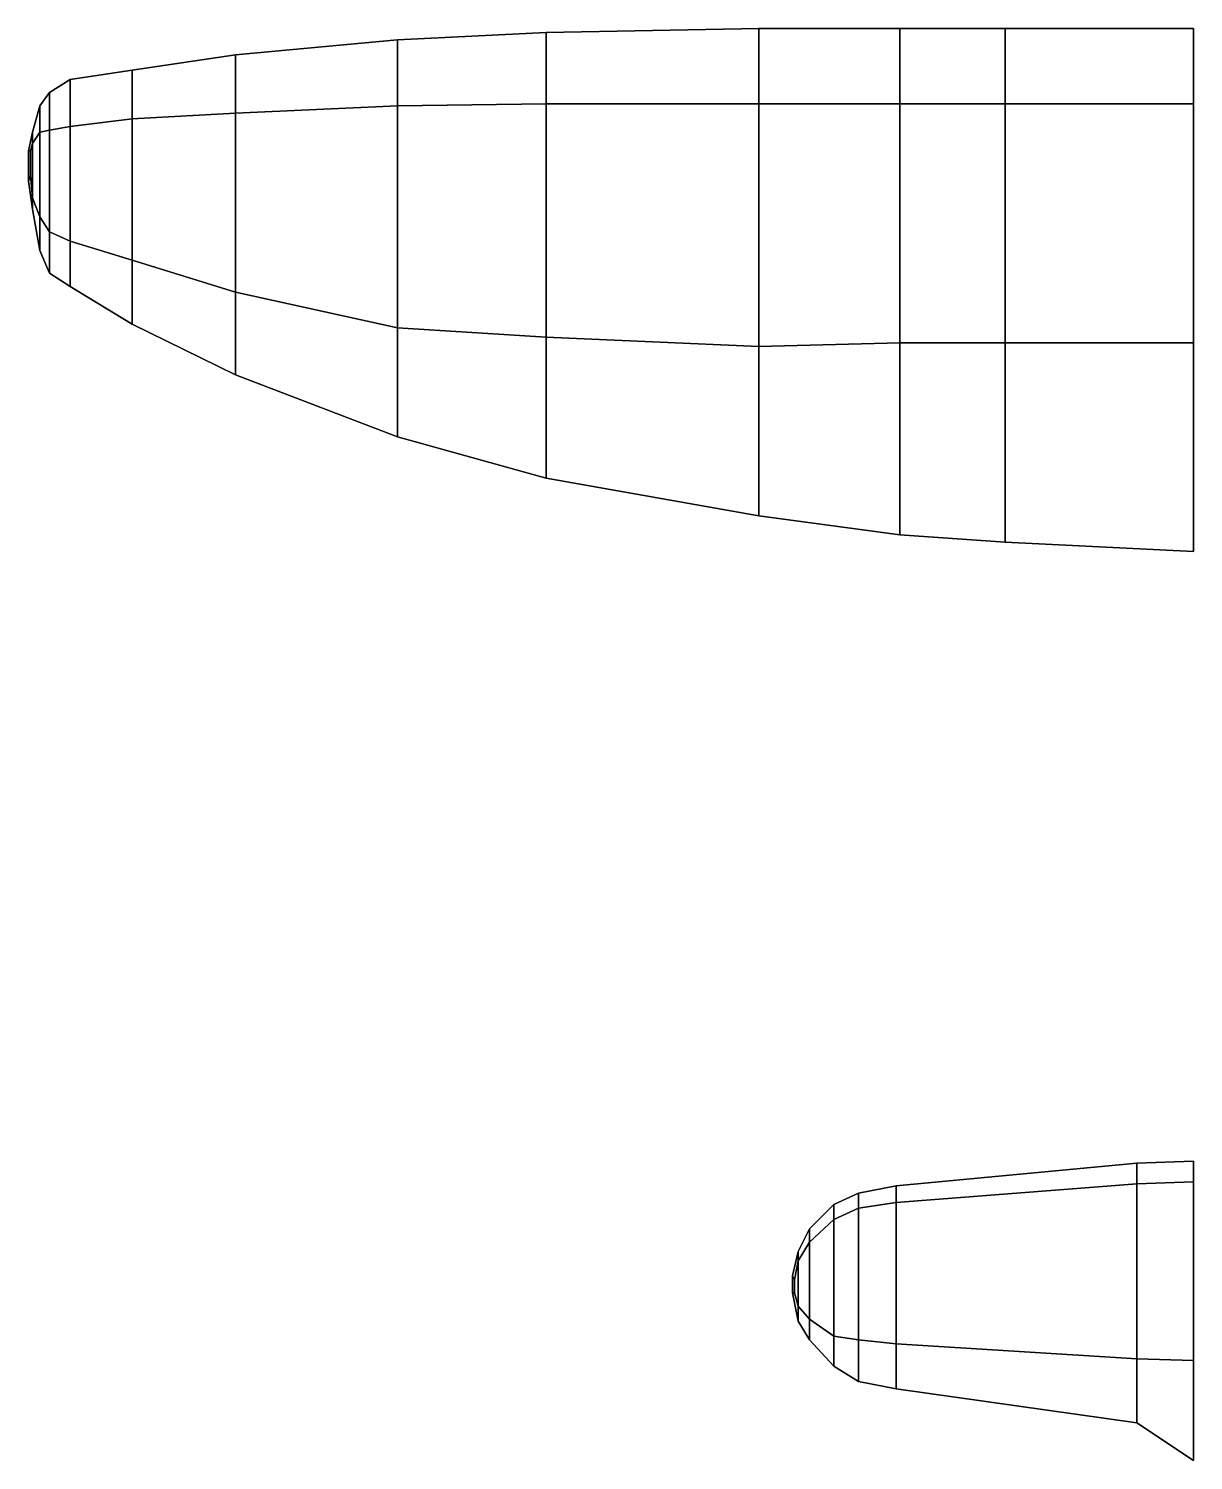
# Model space of a CAD drawing. Extents: x -6.19 to 0, y -4.51 to 3.1.
import ezdxf

# ---------------------------------------------------------------- set-up
doc = ezdxf.new("R2010")
doc.units = 0
doc.layers.add('WING1', color=5, linetype='CONTINUOUS')

msp = doc.modelspace()

# ---------------------------------------------------------------- linework, layer by layer
at = {"layer": 'WING1'}
for points in [[(-4.23, 2.69, 2.05), (-3.44, 2.7, 2.02), (-3.44, 3.08, 1.84), (-4.23, 3.04, 1.91)], [(-4.23, 3.04, 1.91), (-3.44, 3.08, 1.84), (-3.44, 2.7, 1.68), (-4.23, 2.69, 1.78)], [(-3.44, 2.7, 2.02), (-2.31, 2.7, 1.96), (-2.31, 3.1, 1.74), (-3.44, 3.08, 1.84)], [(-3.44, 3.08, 1.84), (-2.31, 3.1, 1.74), (-2.31, 2.7, 1.55), (-3.44, 2.7, 1.68)], [(-2.31, 2.7, 1.96), (-1.56, 2.7, 1.98), (-1.56, 3.1, 1.75), (-2.31, 3.1, 1.74)], [(-2.31, 3.1, 1.74), (-1.56, 3.1, 1.75), (-1.56, 2.7, 1.55), (-2.31, 2.7, 1.55)], [(-1.56, 2.7, 1.98), (-1, 2.7, 2), (-1, 3.1, 1.75), (-1.56, 3.1, 1.75)], [(-1.56, 3.1, 1.75), (-1, 3.1, 1.75), (-1, 2.7, 1.54), (-1.56, 2.7, 1.55)], [(-1, 3.1, 1.75), (0, 3.1, 1.75), (0, 2.7, 1.52), (-1, 2.7, 1.54)], [(-1, 2.7, 2), (0, 2.7, 2.02), (0, 3.1, 1.75), (-1, 3.1, 1.75)], [(-5.09, 2.65, 2.1), (-4.23, 2.69, 2.05), (-4.23, 3.04, 1.91), (-5.09, 2.96, 1.99)], [(-5.09, 2.96, 1.99), (-4.23, 3.04, 1.91), (-4.23, 2.69, 1.78), (-5.09, 2.65, 1.89)], [(-5.64, 2.62, 2.12), (-5.09, 2.65, 2.1), (-5.09, 2.96, 1.99), (-5.64, 2.88, 2.04)], [(-5.64, 2.88, 2.04), (-5.09, 2.96, 1.99), (-5.09, 2.65, 1.89), (-5.64, 2.62, 1.95)], [(-6.08, 2.56, 2.14), (-5.97, 2.58, 2.14), (-5.97, 2.83, 2.07), (-6.08, 2.76, 2.08)], [(-6.08, 2.76, 2.08), (-5.97, 2.83, 2.07), (-5.97, 2.58, 1.99), (-6.08, 2.56, 2.01)], [(-5.97, 2.58, 2.14), (-5.64, 2.62, 2.12), (-5.64, 2.88, 2.04), (-5.97, 2.83, 2.07)], [(-5.97, 2.83, 2.07), (-5.64, 2.88, 2.04), (-5.64, 2.62, 1.95), (-5.97, 2.58, 1.99)], [(-6.13, 2.55, 2.14), (-6.08, 2.56, 2.14), (-6.08, 2.76, 2.08), (-6.13, 2.69, 2.08)], [(-6.13, 2.69, 2.08), (-6.08, 2.76, 2.08), (-6.08, 2.56, 2.01), (-6.13, 2.55, 2.02)], [(-6.17, 2.49, 2.13), (-6.13, 2.55, 2.14), (-6.13, 2.69, 2.08), (-6.17, 2.55, 2.09)], [(-6.17, 2.55, 2.09), (-6.13, 2.69, 2.08), (-6.13, 2.55, 2.02), (-6.17, 2.49, 2.04)], [(-4.23, 1.51, 2.05), (-4.23, 2.69, 2.05), (-5.09, 2.65, 2.1), (-5.09, 1.7, 2.1)], [(-5.09, 2.65, 1.89), (-4.23, 2.69, 1.78), (-4.23, 1.51, 1.78), (-5.09, 1.7, 1.89)], [(-3.44, 1.46, 2.02), (-3.44, 2.7, 2.02), (-4.23, 2.69, 2.05), (-4.23, 1.51, 2.05)], [(-4.23, 2.69, 1.78), (-3.44, 2.7, 1.68), (-3.44, 1.46, 1.68), (-4.23, 1.51, 1.78)], [(-2.31, 1.41, 1.96), (-2.31, 2.7, 1.96), (-3.44, 2.7, 2.02), (-3.44, 1.46, 2.02)], [(-3.44, 2.7, 1.68), (-2.31, 2.7, 1.55), (-2.31, 1.41, 1.55), (-3.44, 1.46, 1.68)], [(-1.56, 1.43, 1.98), (-1.56, 2.7, 1.98), (-2.31, 2.7, 1.96), (-2.31, 1.41, 1.96)], [(-2.31, 2.7, 1.55), (-1.56, 2.7, 1.55), (-1.56, 1.43, 1.55), (-2.31, 1.41, 1.55)], [(-1, 1.43, 2), (-1, 2.7, 2), (-1.56, 2.7, 1.98), (-1.56, 1.43, 1.98)], [(-1.56, 2.7, 1.55), (-1, 2.7, 1.54), (-1, 1.43, 1.54), (-1.56, 1.43, 1.55)], [(-1, 2.7, 1.54), (0, 2.7, 1.52), (0, 1.43, 1.52), (-1, 1.43, 1.54)], [(0, 1.43, 2.02), (0, 2.7, 2.02), (-1, 2.7, 2), (-1, 1.43, 2)], [(-5.64, 1.87, 2.12), (-5.64, 2.62, 2.12), (-5.97, 2.58, 2.14), (-5.97, 1.97, 2.14)], [(-5.97, 2.58, 1.99), (-5.64, 2.62, 1.95), (-5.64, 1.87, 1.95), (-5.97, 1.97, 1.99)], [(-5.09, 1.7, 2.1), (-5.09, 2.65, 2.1), (-5.64, 2.62, 2.12), (-5.64, 1.87, 2.12)], [(-5.64, 2.62, 1.95), (-5.09, 2.65, 1.89), (-5.09, 1.7, 1.89), (-5.64, 1.87, 1.95)], [(-6.18, 2.45, 2.12), (-6.17, 2.49, 2.13), (-6.17, 2.55, 2.09), (-6.19, 2.45, 2.09)], [(-6.19, 2.45, 2.09), (-6.17, 2.55, 2.09), (-6.17, 2.49, 2.04), (-6.18, 2.45, 2.06)], [(-6.13, 2.1, 2.14), (-6.13, 2.55, 2.14), (-6.17, 2.49, 2.13), (-6.17, 2.2, 2.13)], [(-6.17, 2.49, 2.04), (-6.13, 2.55, 2.02), (-6.13, 2.1, 2.02), (-6.17, 2.2, 2.04)], [(-6.08, 2.02, 2.14), (-6.08, 2.56, 2.14), (-6.13, 2.55, 2.14), (-6.13, 2.1, 2.14)], [(-6.13, 2.55, 2.02), (-6.08, 2.56, 2.01), (-6.08, 2.02, 2.01), (-6.13, 2.1, 2.02)], [(-5.97, 1.97, 2.14), (-5.97, 2.58, 2.14), (-6.08, 2.56, 2.14), (-6.08, 2.02, 2.14)], [(-6.08, 2.56, 2.01), (-5.97, 2.58, 1.99), (-5.97, 1.97, 1.99), (-6.08, 2.02, 2.01)], [(-6.18, 2.32, 2.12), (-6.18, 2.45, 2.12), (-6.19, 2.45, 2.09), (-6.19, 2.29, 2.09)], [(-6.19, 2.29, 2.09), (-6.19, 2.45, 2.09), (-6.18, 2.45, 2.06), (-6.18, 2.32, 2.06)], [(-6.17, 2.2, 2.13), (-6.17, 2.49, 2.13), (-6.18, 2.45, 2.12), (-6.18, 2.32, 2.12)], [(-6.18, 2.45, 2.06), (-6.17, 2.49, 2.04), (-6.17, 2.2, 2.04), (-6.18, 2.32, 2.06)], [(-6.19, 2.29, 2.09), (-6.17, 2.14, 2.09), (-6.17, 2.2, 2.13), (-6.18, 2.32, 2.12)], [(-6.18, 2.32, 2.06), (-6.17, 2.2, 2.04), (-6.17, 2.14, 2.09), (-6.19, 2.29, 2.09)], [(-6.17, 2.14, 2.09), (-6.13, 1.92, 2.08), (-6.13, 2.1, 2.14), (-6.17, 2.2, 2.13)], [(-6.17, 2.2, 2.04), (-6.13, 2.1, 2.02), (-6.13, 1.92, 2.08), (-6.17, 2.14, 2.09)], [(-6.13, 1.92, 2.08), (-6.08, 1.8, 2.08), (-6.08, 2.02, 2.14), (-6.13, 2.1, 2.14)], [(-6.13, 2.1, 2.02), (-6.08, 2.02, 2.01), (-6.08, 1.8, 2.08), (-6.13, 1.92, 2.08)], [(-6.08, 1.8, 2.08), (-5.97, 1.73, 2.07), (-5.97, 1.97, 2.14), (-6.08, 2.02, 2.14)], [(-6.08, 2.02, 2.01), (-5.97, 1.97, 1.99), (-5.97, 1.73, 2.07), (-6.08, 1.8, 2.08)], [(-5.97, 1.73, 2.07), (-5.64, 1.53, 2.04), (-5.64, 1.87, 2.12), (-5.97, 1.97, 2.14)], [(-5.97, 1.97, 1.99), (-5.64, 1.87, 1.95), (-5.64, 1.53, 2.04), (-5.97, 1.73, 2.07)], [(-5.64, 1.53, 2.04), (-5.09, 1.26, 1.99), (-5.09, 1.7, 2.1), (-5.64, 1.87, 2.12)], [(-5.64, 1.87, 1.95), (-5.09, 1.7, 1.89), (-5.09, 1.26, 1.99), (-5.64, 1.53, 2.04)], [(-5.09, 1.26, 1.99), (-4.23, 0.93, 1.91), (-4.23, 1.51, 2.05), (-5.09, 1.7, 2.1)], [(-5.09, 1.7, 1.89), (-4.23, 1.51, 1.78), (-4.23, 0.93, 1.91), (-5.09, 1.26, 1.99)], [(-4.23, 0.93, 1.91), (-3.44, 0.71, 1.84), (-3.44, 1.46, 2.02), (-4.23, 1.51, 2.05)], [(-4.23, 1.51, 1.78), (-3.44, 1.46, 1.68), (-3.44, 0.71, 1.84), (-4.23, 0.93, 1.91)], [(-3.44, 0.71, 1.84), (-2.31, 0.51, 1.74), (-2.31, 1.41, 1.96), (-3.44, 1.46, 2.02)], [(-3.44, 1.46, 1.68), (-2.31, 1.41, 1.55), (-2.31, 0.51, 1.74), (-3.44, 0.71, 1.84)], [(-2.31, 0.51, 1.74), (-1.56, 0.41, 1.75), (-1.56, 1.43, 1.98), (-2.31, 1.41, 1.96)], [(-2.31, 1.41, 1.55), (-1.56, 1.43, 1.55), (-1.56, 0.41, 1.75), (-2.31, 0.51, 1.74)], [(-1.56, 0.41, 1.75), (-1, 0.37, 1.75), (-1, 1.43, 2), (-1.56, 1.43, 1.98)], [(-1.56, 1.43, 1.55), (-1, 1.43, 1.54), (-1, 0.37, 1.75), (-1.56, 0.41, 1.75)], [(-1, 1.43, 1.54), (0, 1.43, 1.52), (0, 0.32, 1.75), (-1, 0.37, 1.75)], [(-1, 0.37, 1.75), (0, 0.32, 1.75), (0, 1.43, 2.02), (-1, 1.43, 2)], [(-1.58, -3.05, 2.65), (-0.3, -2.93, 2.65), (-0.3, -3.04, 2.55), (-1.58, -3.14, 2.55)], [(-1.58, -3.14, 2.73), (-0.3, -3.04, 2.76), (-0.3, -2.93, 2.65), (-1.58, -3.05, 2.65)], [(-0.3, -2.93, 2.65), (0, -2.92, 2.65), (0, -3.03, 2.55), (-0.3, -3.04, 2.55)], [(-0.3, -3.04, 2.76), (0, -3.03, 2.76), (0, -2.92, 2.65), (-0.3, -2.93, 2.65)], [(-1.58, -3.14, 2.55), (-0.3, -3.04, 2.55), (-0.3, -3.97, 2.55), (-1.58, -3.89, 2.55)], [(-1.58, -3.89, 2.73), (-0.3, -3.97, 2.76), (-0.3, -3.04, 2.76), (-1.58, -3.14, 2.73)], [(-0.3, -3.04, 2.55), (0, -3.03, 2.55), (0, -3.98, 2.55), (-0.3, -3.97, 2.55)], [(-0.3, -3.97, 2.76), (0, -3.98, 2.76), (0, -3.03, 2.76), (-0.3, -3.04, 2.76)], [(-1.91, -3.15, 2.65), (-1.78, -3.09, 2.65), (-1.78, -3.17, 2.56), (-1.91, -3.23, 2.57)], [(-1.91, -3.23, 2.71), (-1.78, -3.17, 2.72), (-1.78, -3.09, 2.65), (-1.91, -3.15, 2.65)], [(-1.78, -3.09, 2.65), (-1.58, -3.05, 2.65), (-1.58, -3.14, 2.55), (-1.78, -3.17, 2.56)], [(-1.78, -3.17, 2.72), (-1.58, -3.14, 2.73), (-1.58, -3.05, 2.65), (-1.78, -3.09, 2.65)], [(-2.04, -3.28, 2.65), (-1.91, -3.15, 2.65), (-1.91, -3.23, 2.57), (-2.04, -3.35, 2.59)], [(-2.04, -3.35, 2.69), (-1.91, -3.23, 2.71), (-1.91, -3.15, 2.65), (-2.04, -3.28, 2.65)], [(-1.91, -3.23, 2.57), (-1.78, -3.17, 2.56), (-1.78, -3.87, 2.56), (-1.91, -3.85, 2.57)], [(-1.91, -3.85, 2.71), (-1.78, -3.87, 2.72), (-1.78, -3.17, 2.72), (-1.91, -3.23, 2.71)], [(-1.78, -3.17, 2.56), (-1.58, -3.14, 2.55), (-1.58, -3.89, 2.55), (-1.78, -3.87, 2.56)], [(-1.78, -3.87, 2.72), (-1.58, -3.89, 2.73), (-1.58, -3.14, 2.73), (-1.78, -3.17, 2.72)], [(-2.04, -3.35, 2.59), (-1.91, -3.23, 2.57), (-1.91, -3.85, 2.57), (-2.04, -3.76, 2.59)], [(-2.04, -3.76, 2.69), (-1.91, -3.85, 2.71), (-1.91, -3.23, 2.71), (-2.04, -3.35, 2.69)], [(-2.1, -3.4, 2.65), (-2.04, -3.28, 2.65), (-2.04, -3.35, 2.59), (-2.1, -3.45, 2.61)], [(-2.1, -3.45, 2.67), (-2.04, -3.35, 2.69), (-2.04, -3.28, 2.65), (-2.1, -3.4, 2.65)], [(-2.13, -3.53, 2.65), (-2.1, -3.4, 2.65), (-2.1, -3.45, 2.61), (-2.12, -3.55, 2.62)], [(-2.12, -3.55, 2.66), (-2.1, -3.45, 2.67), (-2.1, -3.4, 2.65), (-2.13, -3.53, 2.65)], [(-2.1, -3.45, 2.61), (-2.04, -3.35, 2.59), (-2.04, -3.76, 2.59), (-2.1, -3.69, 2.61)], [(-2.1, -3.69, 2.67), (-2.04, -3.76, 2.69), (-2.04, -3.35, 2.69), (-2.1, -3.45, 2.67)], [(-2.12, -3.55, 2.62), (-2.1, -3.45, 2.61), (-2.1, -3.69, 2.61), (-2.12, -3.62, 2.62)], [(-2.12, -3.62, 2.66), (-2.1, -3.69, 2.67), (-2.1, -3.45, 2.67), (-2.12, -3.55, 2.66)], [(-2.12, -3.62, 2.62), (-2.13, -3.62, 2.65), (-2.13, -3.53, 2.65), (-2.12, -3.55, 2.62)], [(-2.13, -3.62, 2.65), (-2.12, -3.62, 2.66), (-2.12, -3.55, 2.66), (-2.13, -3.53, 2.65)], [(-2.1, -3.69, 2.61), (-2.1, -3.77, 2.65), (-2.13, -3.62, 2.65), (-2.12, -3.62, 2.62)], [(-2.1, -3.77, 2.65), (-2.1, -3.69, 2.67), (-2.12, -3.62, 2.66), (-2.13, -3.62, 2.65)], [(-2.04, -3.76, 2.59), (-2.04, -3.87, 2.65), (-2.1, -3.77, 2.65), (-2.1, -3.69, 2.61)], [(-2.04, -3.87, 2.65), (-2.04, -3.76, 2.69), (-2.1, -3.69, 2.67), (-2.1, -3.77, 2.65)], [(-1.91, -3.85, 2.57), (-1.91, -4.01, 2.65), (-2.04, -3.87, 2.65), (-2.04, -3.76, 2.59)], [(-1.91, -4.01, 2.65), (-1.91, -3.85, 2.71), (-2.04, -3.76, 2.69), (-2.04, -3.87, 2.65)], [(-1.78, -3.87, 2.56), (-1.78, -4.09, 2.65), (-1.91, -4.01, 2.65), (-1.91, -3.85, 2.57)], [(-1.78, -4.09, 2.65), (-1.78, -3.87, 2.72), (-1.91, -3.85, 2.71), (-1.91, -4.01, 2.65)], [(-1.58, -3.89, 2.55), (-1.58, -4.13, 2.65), (-1.78, -4.09, 2.65), (-1.78, -3.87, 2.56)], [(-1.58, -4.13, 2.65), (-1.58, -3.89, 2.73), (-1.78, -3.87, 2.72), (-1.78, -4.09, 2.65)], [(-0.3, -3.97, 2.55), (-0.3, -4.3105, 2.65), (-1.58, -4.13, 2.65), (-1.58, -3.89, 2.55)], [(-0.3, -4.3105, 2.65), (-0.3, -3.97, 2.76), (-1.58, -3.89, 2.73), (-1.58, -4.13, 2.65)], [(0, -3.98, 2.55), (0, -4.51, 2.65), (-0.3, -4.3105, 2.65), (-0.3, -3.97, 2.55)], [(0, -4.51, 2.65), (0, -3.98, 2.76), (-0.3, -3.97, 2.76), (-0.3, -4.3105, 2.65)]]:
    msp.add_3dface(points, dxfattribs=at)

doc.saveas('drawing.dxf')
